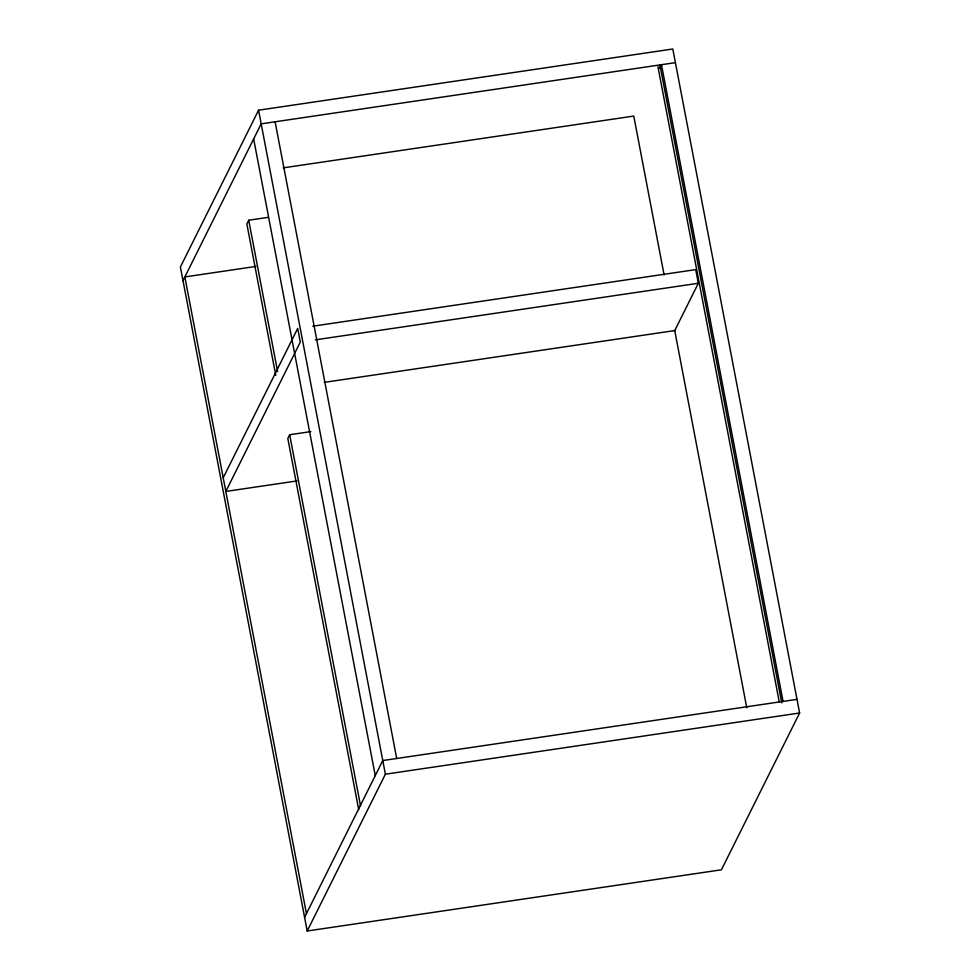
<?xml version="1.0" encoding="UTF-8"?>
<svg xmlns="http://www.w3.org/2000/svg" width="980" height="980" viewBox="0 0 980 980"><rect width="100%" height="100%" fill="white"/><g stroke="black" fill="none" stroke-linecap="round" stroke-linejoin="round"><path stroke-width="1.47" d="M258.573 110.201L180.393 267.001L307.206 931L721.427 869.799L799.607 712.999L672.795 49L258.573 110.201L385.385 774.2L307.206 931M183.003 280.648L261.182 123.847L675.404 62.647M268.349 217.327L248.712 220.231L246.85 223.954L275.76 375.34M223.22 477.787L297.687 328.423L300.296 342.069L225.817 491.446L296.952 480.935M310.832 431.616L289.676 434.74L287.814 438.452L358.692 809.566M659.589 68.478L661.476 64.705L783.069 701.411M304.596 917.354L382.776 760.541L796.997 699.353M674.412 331.228L698.323 283.269L695.714 269.623L312.816 326.193M283.22 167.862L633.766 116.069L664.109 274.964M255.903 266.438L184.853 276.936L306.446 913.63M315.425 339.84L698.323 283.269M324.184 382.372L674.73 330.579L746.76 707.695M385.385 774.2L799.607 712.999M659.908 64.852L781.758 702.88M657.935 66.689L779.21 701.705M275.111 121.79L396.704 758.483M253.661 138.927L375.254 775.621M248.712 220.231L277.622 371.628M289.676 434.74L360.542 805.842"/></g></svg>
